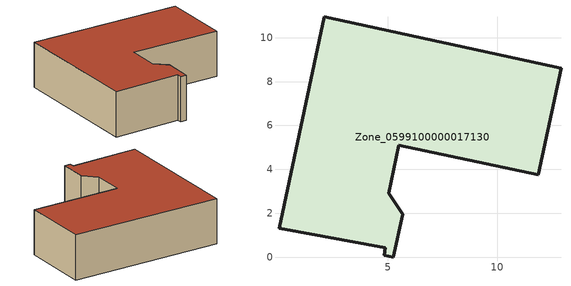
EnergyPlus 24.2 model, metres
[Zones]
Zone_0599100000017130
 floor ground (C_G): 4.83,0.09 4.89,0.42 0.04,1.3 2.09,10.95 12.9,8.62 11.86,3.75 5.51,5.11 5.04,2.92 5.68,1.96 5.25,0 z0
 wall outside (C_F): 5.51,5.11 11.86,3.75 12.9,8.62 2.09,10.95 0.04,1.3 4.89,0.42 4.83,0.09 5.25,0 5.68,1.96 5.04,2.92 5.51,5.11 z0:3.23
 roof outside (C_R): 4.89,0.42 4.83,0.09 5.25,0 5.68,1.96 5.04,2.92 5.51,5.11 11.86,3.75 12.9,8.62 2.09,10.95 0.04,1.3 z3.23
[BUILDING]
Pand.0599100000017130: North Axis=0; Terrain=City; Loads Convergence Tolerance Value=0.04; Temperature Convergence Tolerance Value=0.4; Solar Distribution=FullExterior; Maximum Number of Warmup Days=25; Minimum Number of Warmup Days=1
[Site:Location]
Rotterdam.The.Hague.AP_ZH_NLD Design_Conditions: Latitude=51.96; Longitude=4.45; Time Zone=1; Elevation=-4.5
[SITE:GROUNDTEMPERATURE:BUILDINGSURFACE]
18, 18, 18, 18, 18, 18, 18, 18, 18, 18, 18, 18
[MATERIAL] Thermal Absorptance=0.9; Solar Absorptance=0.7; Visible Absorptance=0.7
Name | Roughness | Thickness | Conductivity | Density | Specific Heat
G.TC.1975-1991 | MediumSmooth | 0.15 | 0.288461 | 540 | 1210
F.TC.1975-1991 | Rough | 0.3 | 0.230769 | 1920 | 840
R.TC.1975-1991 | MediumRough | 0.2 | 0.153846 | 1500 | 1000
[CONSTRUCTION]
C_G: G.TC.1975-1991
C_F: F.TC.1975-1991
C_R: R.TC.1975-1991
[ZONE]
Zone_0599100000017130: Type=1; Multiplier=1; Ceiling Height=Autocalculate; Volume=Autocalculate; Floor Area=autocalculate; Part of Total Floor Area=Yes
[ZONEINFILTRATION:DESIGNFLOWRATE]
Infil_Zone_0599100000017130: Zone or ZoneList or Space or SpaceList=Zone_0599100000017130; Schedule=AlwaysOn; Design Flow Rate Calculation Method=Flow/Area; Flow Rate per Floor Area=0.003; Constant Term Coefficient=1; Temperature Term Coefficient=0; Velocity Term Coefficient=0; Velocity Squared Term Coefficient=0
[HVACTEMPLATE:ZONE:IDEALLOADSAIRSYSTEM]
Zone_0599100000017130: Maximum Heating Supply Air Temperature=50; Minimum Cooling Supply Air Temperature=13; Maximum Heating Supply Air Humidity Ratio=0.0156; Minimum Cooling Supply Air Humidity Ratio=0.0077; Heating Limit=NoLimit; Cooling Limit=NoLimit; Dehumidification Control Type=ConstantSensibleHeatRatio; Cooling Sensible Heat Ratio=0.7; Dehumidification Setpoint=60; Humidification Control Type=None; Humidification Setpoint=30; Outdoor Air Method=None; Outdoor Air Flow Rate per Person=0.00944; Outdoor Air Flow Rate per Zone Floor Area=0; Outdoor Air Flow Rate per Zone=0; Demand Controlled Ventilation Type=None; Outdoor Air Economizer Type=NoEconomizer; Heat Recovery Type=None; Sensible Heat Recovery Effectiveness=0.7; Latent Heat Recovery Effectiveness=0.65
[ZONECONTROL:THERMOSTAT]
ThermostatControl_Zone_0599100000017130: Zone or ZoneList=Zone_0599100000017130; Control Type Schedule=DualSetpointControlType; Control 1=Thermostat_Zone_0599100000017130; Temperature Difference Between Cutout And Setpoint=0
[THERMOSTATSETPOINT:DUALSETPOINT]
Thermostat_Zone_0599100000017130: Heating Setpoint Temperature Schedule=HeatingSetpoint_Zone_0599100000017130; Cooling Setpoint Temperature Schedule=CoolingSetpoint_Zone_0599100000017130
[SCHEDULE:COMPACT]
HeatingSetpoint_Zone_0599100000017130: Through: 12/31, For: AllDays, Until: 24:00, 21
CoolingSetpoint_Zone_0599100000017130: Through: 12/31, For: AllDays, Until: 24:00, 24
DualSetpointControlType: Through: 12/31, For: AllDays, Until: 24:00, 4
AlwaysOn: Through: 12/31, For: AllDays, Until: 24:00, 1
